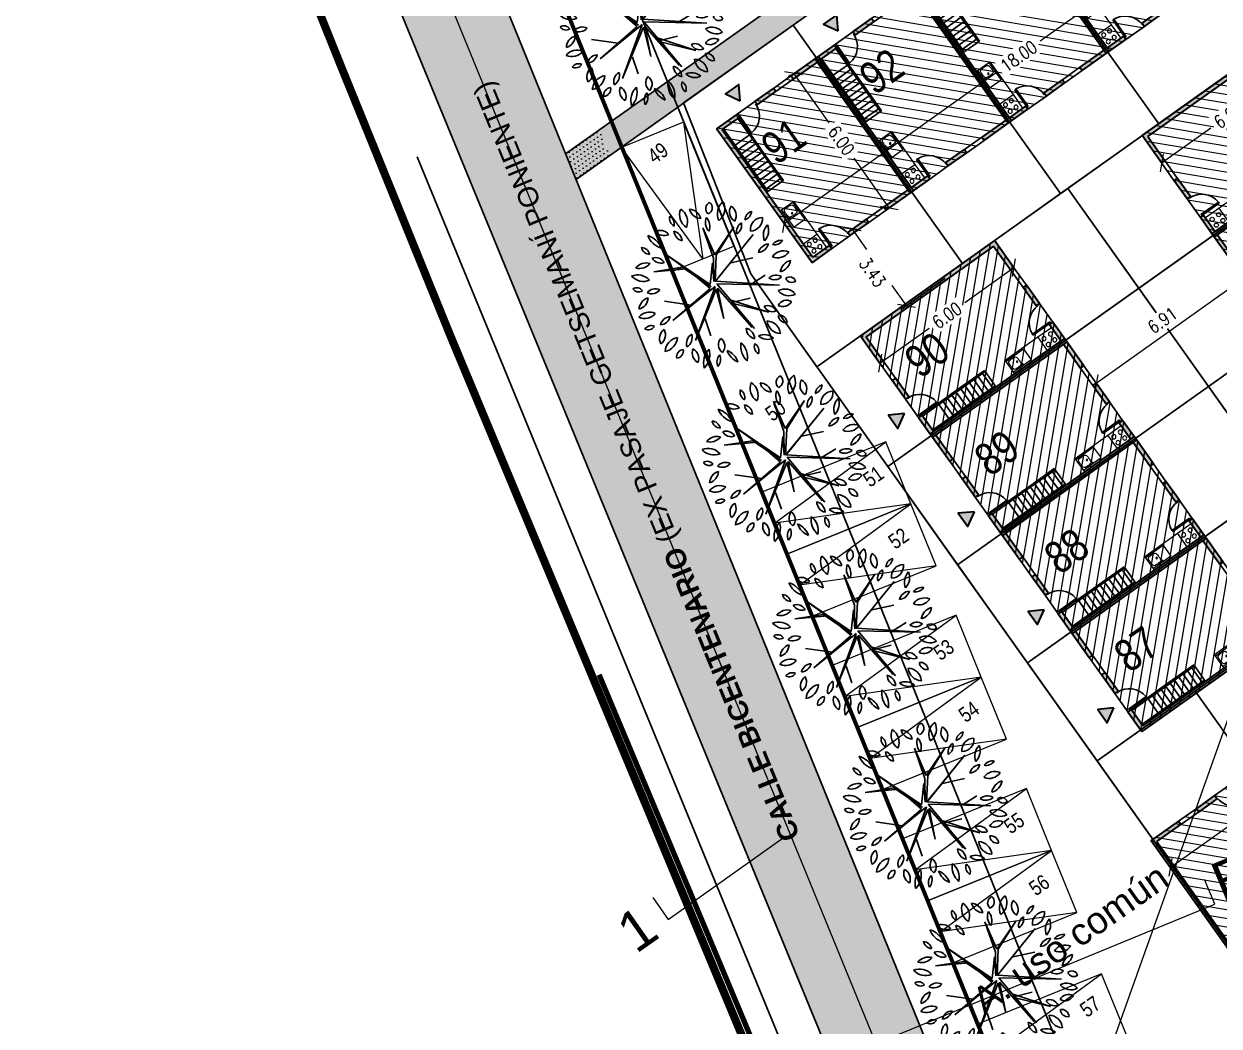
# Model space of a CAD drawing. Header units: metres. Extents: x 12 to 777, y -493 to 333.
# Drawn here: x 416.48 to 461.14, y -367.78 to -330.32 of the extents above; entities that cross this region are included whole.
import ezdxf
from ezdxf.enums import TextEntityAlignment as Align

# ---------------------------------------------------------------- set-up
doc = ezdxf.new("R2010")
doc.units = ezdxf.units.M
doc.header["$LTSCALE"] = 5
doc.header["$MEASUREMENT"] = 0
doc.linetypes.add('HIDDEN', pattern=[0.375, 0.25, -0.125])
doc.linetypes.add('PHANTOM2', pattern=[1.25, 0.625, -0.125, 0.125, -0.125, 0.125, -0.125])
doc.layers.get('0').update_dxf_attribs({"color": 30})
for name, color, linetype, lineweight in [('A-ANNO-DIMS', 3, 'Continuous', 18), ('A-ANNO-TEXT', 3, 'Continuous', 18), ('A-DOOR-FULL', 4, 'Continuous', 25), ('A-ELEV-OVHD', 3, 'HIDDEN', 18), ('A-FLOR-PATT', 8, 'Continuous', 18), ('A-FLOR-STRS', 4, 'Continuous', 25), ('A-FLOR-WDWK', 4, 'Continuous', 25), ('A-FURN', 8, 'Continuous', 18), ('A-WALL-FULL', 7, 'Continuous', 35), ('A-WALL-PATT', 8, 'Continuous', 18), ('G-ANNO-SYMB', 3, 'Continuous', 18), ('G-PLAN-OTLN', 7, 'Continuous', 35), ('U-ANNO-PATT', 8, 'Continuous', 18), ('U-ANNO-SYMB', 3, 'Continuous', 18), ('U-BLDG-TYPE', 7, 'Continuous', 35), ('U-CURB', 4, 'Continuous', 25), ('U-PARK-MNR', 255, 'Continuous', 13), ('U-PROP-NEW', 1, 'PHANTOM2', 50)]:
    doc.layers.add(name, color=color, linetype=linetype, lineweight=lineweight)
for name, color, linetype in [('U-BLDG', 7, 'Continuous'), ('U-PROP', 1, 'Continuous'), ('U-SDWK', 4, 'Continuous'), ('U-STRT', 4, 'Continuous'), ('U-VEGE', 70, 'Continuous')]:
    doc.layers.add(name, color=color, linetype=linetype)
doc.styles.add('E-ARIAL', font='arial.ttf')
doc.styles.add('E-ROMANS', font='romans.shx', dxfattribs={"width": 0.8})
doc.dimstyles.new('E-0200_TICK_24', dxfattribs={"dimscale": 0.001, "dimtxt": 480, "dimasz": 480, "dimexe": 240, "dimexo": 120, "dimgap": 240, "dimtad": 0, "dimzin": 0, "dimdsep": 46, "dimtxsty": 'E-ROMANS', "dimblk": 'OBLIQUE', "dimcen": 240, "dimclrd": 256, "dimclre": 256, "dimclrt": 256, "dimadec": 0, "dimazin": 0, "dimtfac": 1, "dimtmove": 1, "dimatfit": 3, "dimldrblk": 'OPEN90', "dimfxl": 1, "dimtfill": 1, "dimtolj": 1, "dimtzin": 0, "dimlwd": -1, "dimarcsym": 0})
pattern_1 = [(72.91278, (-378.0921, 531.776), (-0.29663709, 0.38959949), [0, -0.38608, 0, -0.4318, 0, -0.41275]), (42.91278, (-378.0921, 531.776), (-0.0490128, 0.84469353), [0, -0.20828, 0, -0.34798, 0, -0.13335]), (2.91278, (-378.34673, 531.595), (0.64382484, 0.45952211), [0, -0.127, 0, -0.4572, 0, -0.5969]), (352.91278, (-378.3467, 531.595), (0.4931181, 0.6241398), [0, -0.0635, 0, -0.29972, 0, -0.3429])]

# ---------------------------------------------------------------- blocks, each defined once
blk = doc.blocks.new('_Oblique')
at = {"color": 0, "linetype": 'ByBlock', "lineweight": -2}
blk.add_line((-0.5, -0.5), (0.5, 0.5), dxfattribs=at)
blk = doc.blocks.new('*D61')
at = {"layer": 'A-ANNO-DIMS', "lineweight": -2, "transparency": 16777216}
for p, q in [((448.882, -336.969), (447.236, -338.139)), ((450.91, -339.821), (449.264, -340.992))]:
    blk.add_line(p, q, dxfattribs=at)
at = {"layer": 'A-ANNO-DIMS', "transparency": 16777216}
for p, q in [((447.431, -338), (447.967, -338.754)), ((449.46, -340.852), (448.924, -340.099))]:
    blk.add_line(p, q, dxfattribs=at)
at = {"layer": 'A-ANNO-DIMS', "transparency": 16777216, "xscale": 0.48, "yscale": 0.48, "zscale": 0.48}
for p, rotation in [((447.431, -338), 125.4127811874746), ((449.46, -340.852), 305.4127811874746)]:
    blk.add_blockref('_Oblique', p, dxfattribs=dict(at, rotation=rotation))
at = {"layer": 'A-ANNO-DIMS', "transparency": 16777216, "insert": (448.19, -339.608), "char_height": 0.48, "attachment_point": 5, "rotation": 305.4128, "style": 'E-ROMANS', "bg_fill": 3, "box_fill_scale": 1.25, "bg_fill_color": 256, "bg_fill_true_color": 13158600, "bg_fill_transparency": 0}
blk.add_mtext('\\A1;3.43', dxfattribs=at)
blk = doc.blocks.new('_Open90')
at = {"color": 0, "linetype": 'ByBlock', "lineweight": -2}
for p, q in [((0, 0), (-1, 0)), ((-0.5, 0.5), (0, 0)), ((0, 0), (-0.5, -0.5))]:
    blk.add_line(p, q, dxfattribs=at)
blk = doc.blocks.new('arbolito')
at = {"linetype": 'ByBlock'}
for p, q in [((-436.249, -26.412), (-435.853, -26.871)), ((-435.889, -26.898), (-436.249, -26.412)), ((-435.926, -26.331), (-435.853, -27.236)), ((-435.826, -27.173), (-435.908, -26.367)), ((-435.908, -26.367), (-435.889, -26.898)), ((-435.391, -26.895), (-435.313, -26.633)), ((-436.632, -26.654), (-435.862, -27.279)), ((-435.853, -27.236), (-436.632, -26.654)), ((-435.853, -26.871), (-436.146, -26.753)), ((-435.63, -26.735), (-435.826, -27.173)), ((-435.808, -27.218), (-435.075, -26.711)), ((-435.075, -26.711), (-435.799, -27.173)), ((-435.799, -27.173), (-435.63, -26.735)), ((-436.294, -26.922), (-436.541, -26.907)), ((-434.969, -27.164), (-435.808, -27.218)), ((-435.726, -27.236), (-434.969, -27.164)), ((-436.756, -27.529), (-435.853, -27.279)), ((-435.862, -27.279), (-436.756, -27.529)), ((-436.2, -27.381), (-436.541, -27.236)), ((-435.853, -27.279), (-436.104, -27.599)), ((-436.043, -27.589), (-435.835, -27.288)), ((-435.986, -27.538), (-435.763, -27.288)), ((-435.835, -27.288), (-435.986, -27.538)), ((-435.763, -27.288), (-435.467, -28.084)), ((-435.754, -27.245), (-435.566, -27.752)), ((-435.467, -28.084), (-435.754, -27.245)), ((-435.612, -27.692), (-435.726, -27.236)), ((-435.337, -27.197), (-435.035, -27.484)), ((-436.104, -27.599), (-436.578, -27.798)), ((-436.578, -27.798), (-436.086, -27.617)), ((-436.182, -28.066), (-436.043, -27.589)), ((-436.086, -27.617), (-436.182, -28.066)), ((-435.165, -27.952), (-435.612, -27.692)), ((-435.566, -27.752), (-435.165, -27.952))]:
    blk.add_line(p, q, dxfattribs=at)
for centre, radius, start, end in [((-436.023, -26.144), 0.215, 149.4737, 231.7586), ((-436.341, -26.204), 0.215, 329.4737, 51.7586), ((-435.875, -25.996), 0.21, 192.306, 259.6849), ((-436.118, -26.248), 0.21, 12.306, 79.6849), ((-435.672, -26.087), 0.135, 125.4093, 202.7101), ((-435.875, -26.029), 0.135, 305.4093, 22.7101), ((-435.345, -26.2), 0.293, 133.8117, 194.3077), ((-435.832, -26.061), 0.293, 313.8117, 14.3077), ((-435.138, -26.142), 0.294, 163.4642, 212.7906), ((-435.668, -26.217), 0.294, 343.4642, 32.7906), ((-436.296, -26.179), 0.116, 146.8151, 244.0193), ((-436.444, -26.22), 0.116, 326.8151, 64.0193), ((-435.696, -26.299), 0.171, 145.5248, 220.8327), ((-435.967, -26.314), 0.171, 325.5248, 40.8327), ((-435.083, -26.347), 0.173, 104.1004, 168.465), ((-435.295, -26.145), 0.173, 284.1004, 348.465), ((-436.542, -26.387), 0.211, 183.3189, 263.1904), ((-436.777, -26.609), 0.211, 3.3189, 83.1904), ((-436.569, -26.476), 0.15, 25.4537, 116.6852), ((-436.501, -26.277), 0.15, 205.4537, 296.6852), ((-436.217, -26.387), 0.143, 168.8066, 257.6391), ((-436.389, -26.499), 0.143, 348.8066, 77.6391), ((-435.275, -26.462), 0.148, 103.8914, 198.9039), ((-435.45, -26.366), 0.148, 283.8914, 18.9039), ((-434.886, -26.582), 0.303, 100.3005, 160.4476), ((-435.226, -26.182), 0.303, 280.3005, 340.4476), ((-434.823, -26.55), 0.165, 122.5817, 207.18), ((-435.058, -26.486), 0.165, 302.5817, 27.18), ((-436.782, -26.589), 0.0949, 163.4933, 274.4697), ((-436.866, -26.656), 0.0949, 343.4933, 94.4697), ((-434.737, -26.754), 0.115, 59.9815, 155.6676), ((-436.839, -27.021), 0.218, 69.7201, 135.6489), ((-436.919, -26.664), 0.218, 249.7201, 315.6489), ((-436.711, -26.902), 0.163, 22.5723, 98.3335), ((-436.584, -26.679), 0.163, 202.5723, 278.3335), ((-434.923, -26.877), 0.171, 86.0282, 161.3698), ((-435.073, -26.652), 0.171, 266.0282, 341.3698), ((-434.694, -27.059), 0.236, 64.7353, 140.5781), ((-434.784, -26.607), 0.115, 239.9815, 335.6676), ((-436.974, -27.183), 0.206, 30.9482, 110.5784), ((-436.87, -26.884), 0.206, 210.9482, 290.5784), ((-434.776, -26.695), 0.236, 244.7353, 320.5781), ((-434.61, -27.148), 0.17, 90.2529, 173.5221), ((-434.779, -26.959), 0.17, 270.2529, 353.5221), ((-437.024, -27.341), 0.162, 44.2577, 108.5927), ((-436.96, -27.074), 0.162, 224.2577, 288.5927), ((-437.069, -27.289), 0.238, 280.8762, 345.4479), ((-436.794, -27.582), 0.238, 100.8762, 165.4479), ((-436.748, -27.413), 0.18, 60.5095, 129.292), ((-436.773, -27.117), 0.18, 240.5095, 309.292), ((-434.859, -27.365), 0.167, 58.8748, 131.2135), ((-434.883, -27.096), 0.167, 238.8748, 311.2135), ((-434.642, -27.363), 0.115, 28.1981, 112.1918), ((-434.584, -27.202), 0.115, 208.1981, 292.1918), ((-436.859, -27.751), 0.187, 54.9745, 151.3792), ((-434.753, -27.613), 0.209, 29.1952, 106.7189), ((-434.63, -27.311), 0.209, 209.1952, 286.7189), ((-436.916, -27.508), 0.187, 234.9745, 331.3792), ((-436.703, -27.623), 0.161, 267.1724, 337.2365), ((-436.563, -27.845), 0.161, 87.1724, 157.2365), ((-435.039, -27.828), 0.166, 28.8072, 103.9199), ((-434.934, -27.588), 0.166, 208.8072, 283.9199), ((-434.707, -27.793), 0.194, 71.3712, 141.7535), ((-434.797, -27.49), 0.194, 251.3712, 321.7535), ((-436.827, -27.932), 0.15, 71.8192, 140.0818), ((-436.896, -27.693), 0.15, 251.8192, 320.0818), ((-436.575, -28.018), 0.167, 113.4753, 203.456), ((-436.795, -27.931), 0.167, 293.4753, 23.456), ((-435.095, -28.124), 0.249, 6.5487, 76.8911), ((-434.791, -27.853), 0.249, 186.5487, 256.8911), ((-434.858, -27.921), 0.109, 359.2557, 87.6287), ((-434.745, -27.814), 0.109, 179.2557, 267.6287), ((-436.677, -27.983), 0.229, 271.6328, 352.0268), ((-436.444, -28.243), 0.229, 91.6328, 172.0268), ((-436.113, -28.141), 0.206, 122.8873, 186.7253), ((-436.429, -27.993), 0.206, 302.8873, 6.7253), ((-435.664, -28.174), 0.162, 148.7877, 221.5977), ((-435.923, -28.197), 0.162, 328.7877, 41.5977), ((-435.23, -27.991), 0.151, 173.65, 254.6514), ((-435.42, -28.12), 0.151, 353.65, 74.6514), ((-435.137, -28.289), 0.207, 38.6962, 106.2415), ((-435.033, -27.96), 0.207, 218.6962, 286.2415), ((-436.394, -28.297), 0.106, 76.5419, 193.4774), ((-436.472, -28.219), 0.106, 256.5419, 13.4774), ((-436.054, -28.27), 0.195, 159.117, 230.3606), ((-436.361, -28.35), 0.195, 339.117, 50.3606), ((-435.852, -28.415), 0.233, 122.117, 201.7275), ((-436.193, -28.304), 0.233, 302.117, 21.7275), ((-435.723, -28.466), 0.181, 5.3196, 80.419), ((-435.512, -28.27), 0.181, 185.3196, 260.419), ((-435.166, -28.264), 0.317, 165.2071, 218.3217), ((-435.722, -28.38), 0.317, 345.2071, 38.3217), ((-435.143, -28.26), 0.138, 156.7754, 231.288), ((-435.356, -28.314), 0.138, 336.7754, 51.288), ((-435.746, -28.448), 0.134, 129.7475, 206.0709), ((-435.952, -28.404), 0.134, 309.7475, 26.0709)]:
    blk.add_arc(centre, radius, start, end, dxfattribs=at)
blk = doc.blocks.new('LB-SUP PATIOS$0$CASATIPO')
at = {"layer": 'A-FLOR-PATT'}
h = blk.add_hatch(dxfattribs=at)
h.set_pattern_fill('LINE', color=256, scale=0.1, angle=45, style=0)
h.set_pattern_definition([(45, (-6e-14, 0), (-0.224506, 0.224506), [])])
h.paths.add_polyline_path([(-0.075, 6.15), (4.575, 6.15), (4.575, 0), (-0.075, 0)])
at = {"layer": 'A-WALL-FULL'}
blk.add_hatch(color=254, dxfattribs=at).paths.add_polyline_path([(1.25, -0.342), (1.553, -0.866), (0.947, -0.866)])
at = {"layer": 'A-WALL-PATT'}
h = blk.add_hatch(color=256, dxfattribs=at)
h.paths.add_polyline_path([(0.825, 6.15), (-0.075, 6.15), (-0.075, 0), (0.825, 0), (0.825, 0.15), (0.075, 0.15), (0.075, 6), (0.825, 6)])
h.paths.add_polyline_path([(2.525, 0.15), (1.675, 0.15), (1.675, 0), (2.525, 0)])
h.paths.add_polyline_path([(4.575, 6.15), (3.325, 6.15), (3.325, 6), (4.425, 6), (4.425, 0.15), (3.325, 0.15), (3.325, 0), (4.575, 0)])
h.paths.add_polyline_path([(2.525, 6.15), (1.675, 6.15), (1.675, 6), (2.525, 6)])
at = {"layer": 'A-DOOR-FULL'}
for p, q in [((1.675, 6.15), (0.825, 6.15)), ((0.9, 6.07), (0.85, 6.07)), ((0.85, 6.07), (0.85, 5.27)), ((0.9, 5.27), (0.9, 6.07)), ((0.85, 5.27), (0.9, 5.27)), ((0.85, 0.88), (0.9, 0.88)), ((0.85, 0.08), (0.85, 0.88)), ((0.9, 0.88), (0.9, 0.08)), ((0.9, 0.08), (0.85, 0.08))]:
    blk.add_line(p, q, dxfattribs=at)
at = {"layer": 'A-DOOR-FULL', "color": 1}
blk.add_line((1.675, 0), (0.825, 0), dxfattribs=at)
at = {"layer": 'A-DOOR-FULL'}
for centre, start, end in [((0.847, 6.071), 273.7768, 359.9185), ((0.847, 0.079), 0.0815, 86.2232)]:
    blk.add_arc(centre, 0.803, start, end, dxfattribs=at)
at = {"layer": 'A-FLOR-STRS'}
for p, q in [((0.075, 3.025), (0.835, 3.025)), ((0.135, 2.9), (0.785, 2.9)), ((0.135, 2.7), (0.785, 2.7)), ((0.135, 2.5), (0.785, 2.5)), ((0.135, 2.3), (0.785, 2.3)), ((0.135, 2.1), (0.785, 2.1)), ((0.135, 1.9), (0.785, 1.9)), ((0.135, 1.7), (0.485, 1.7)), ((0.135, 1.5), (0.785, 1.5)), ((0.485, 1.7), (0.785, 1.7)), ((0.135, 1.3), (0.785, 1.3)), ((0.135, 1.1), (0.785, 1.1)), ((0.135, 0.9), (0.835, 0.9)), ((0.785, 0.9), (0.785, 0.15))]:
    blk.add_line(p, q, dxfattribs=at)
for points in [[(0.135, 0.15), (0.135, 3.025)], [(0.785, 3.025), (0.785, 1.873)], [(0.835, 1.902), (0.835, 3.025)], [(0.785, 1.873), (0.785, 0.9), (0.835, 0.9), (0.835, 1.902)]]:
    blk.add_lwpolyline(points, dxfattribs=at)
at = {"layer": 'A-FLOR-WDWK'}
for points in [[(2.525, 6.15), (3.325, 6.15)], [(2.525, 6), (3.325, 6)], [(2.525, 0.15), (3.325, 0.15)], [(2.525, 0), (3.325, 0)]]:
    blk.add_lwpolyline(points, dxfattribs=at)
at = {"layer": 'A-FURN'}
for p, q in [((0.695, 5.38), (0.695, 6)), ((0.075, 5.38), (0.695, 5.38)), ((0.145, 4.68), (0.145, 3.88)), ((0.645, 4.68), (0.145, 4.68)), ((0.645, 3.88), (0.645, 4.68)), ((0.075, 3.88), (0.695, 3.88))]:
    blk.add_line(p, q, dxfattribs=at)
blk.add_lwpolyline([(0.695, 3.88), (0.695, 5.38)], dxfattribs=at)
for centre, radius in [((0.243, 5.83), 0.0778), ((0.513, 5.83), 0.0778), ((0.243, 5.53), 0.0778), ((0.513, 5.53), 0.0778), ((0.195, 4.323), 0.019), ((0.195, 4.323), 0.019), ((0.393, 4.209), 0.0275), ((0.393, 4.209), 0.0275)]:
    blk.add_circle(centre, radius, dxfattribs=at)
for centre, radius, start, end in [((0.943, 4.133), 0.75, 172.77, 180), ((0.943, 4.133), 0.75, 172.77, 180), ((1.755, 4.133), 1.562, 179.9987, 185.0083), ((1.755, 4.133), 1.562, 179.9987, 185.0083), ((0.273, 4.218), 0.075, 100.3812, 172.77), ((0.273, 4.218), 0.075, 100.3812, 172.77), ((0.395, 3.554), 0.75, 90, 100.3812), ((0.395, 3.554), 0.75, 90, 100.3812), ((0.395, 3.554), 0.75, 79.6188, 90), ((0.395, 3.554), 0.75, 79.6188, 90), ((0.517, 4.218), 0.075, 7.23, 79.6188), ((0.517, 4.218), 0.075, 7.23, 79.6188), ((-0.153, 4.133), 0.75, 360, 7.23), ((-0.153, 4.133), 0.75, 360, 7.23), ((-0.965, 4.133), 1.562, 354.9917, 0.0013), ((-0.965, 4.133), 1.562, 354.9917, 0.0013), ((0.273, 4.006), 0.075, 187.23, 259.6188), ((0.273, 4.006), 0.075, 187.23, 259.6188), ((0.395, 4.67), 0.75, 259.6188, 270), ((0.395, 4.67), 0.75, 259.6188, 270), ((0.395, 4.67), 0.75, 270, 280.3812), ((0.395, 4.67), 0.75, 270, 280.3812), ((0.517, 4.006), 0.075, 280.3812, 352.77), ((0.517, 4.006), 0.075, 280.3812, 352.77)]:
    blk.add_arc(centre, radius, start, end, dxfattribs=at)
at = {"layer": 'A-WALL-FULL'}
for p, q in [((-0.075, 6.15), (-0.075, 0)), ((-0.075, 6.15), (0.825, 6.15)), ((0.075, 0.15), (0.075, 6)), ((0.825, 6), (0.075, 6)), ((0.825, 6.15), (0.825, 6)), ((0.075, 0.15), (0.825, 0.15)), ((0.825, 0.15), (0.825, 0)), ((0.825, 0), (-0.075, 0))]:
    blk.add_line(p, q, dxfattribs=at)
for points in [[(1.675, 6), (1.675, 6.15)], [(1.675, 6.15), (2.525, 6.15)], [(1.675, 6), (2.525, 6)], [(2.525, 6), (2.525, 6.15)], [(3.325, 6.15), (4.575, 6.15), (4.575, 0), (3.325, 0)], [(3.325, 6), (3.325, 6.15)], [(4.425, 6), (4.425, 0.15), (3.325, 0.15)], [(4.425, 6), (3.325, 6)], [(1.675, 0.15), (2.525, 0.15)], [(1.675, 0.15), (1.675, 0)], [(2.525, 0.15), (2.525, 0)], [(3.325, 0.15), (3.325, 0)], [(1.675, 0), (2.525, 0)]]:
    blk.add_lwpolyline(points, dxfattribs=at)
blk.add_lwpolyline([(1.25, -0.342), (1.553, -0.866), (0.947, -0.866)], close=True, dxfattribs=at)
blk = doc.blocks.new('*D562')
at = {"layer": 'A-ANNO-DIMS', "ltscale": 5}
blk.add_line((462.066, -339.838), (456.553, -343.76), dxfattribs=at)
at = {"layer": 'A-ANNO-DIMS', "lineweight": -2, "ltscale": 5}
for p, q in [((462.135, -339.936), (462.205, -340.034)), ((456.483, -343.662), (456.413, -343.564))]:
    blk.add_line(p, q, dxfattribs=at)
at = {"layer": 'A-ANNO-DIMS', "ltscale": 5, "xscale": 0.48, "yscale": 0.48, "zscale": 0.48}
for p, rotation in [((462.066, -339.838), 35.42510156300666), ((456.553, -343.76), 215.4251015630067)]:
    blk.add_blockref('_Oblique', p, dxfattribs=dict(at, rotation=rotation))
at = {"layer": 'A-ANNO-DIMS', "ltscale": 5, "insert": (459.025, -341.4), "char_height": 0.48, "attachment_point": 5, "rotation": 35.4251, "style": 'E-ROMANS', "bg_fill": 3, "box_fill_scale": 1.25, "bg_fill_color": 256, "bg_fill_true_color": 13158600, "bg_fill_transparency": 0}
blk.add_mtext('\\A1;6.91', dxfattribs=at)
blk = doc.blocks.new('*D473')
at = {"layer": 'A-ANNO-DIMS', "ltscale": 5, "transparency": 16777216}
for p, q in [((477.776, -348.717), (470.089, -354.185)), ((459.32, -361.846), (468.447, -355.353))]:
    blk.add_line(p, q, dxfattribs=at)
at = {"layer": 'A-ANNO-DIMS', "lineweight": -2, "ltscale": 5, "transparency": 16777216}
for p, q in [((477.846, -348.815), (477.915, -348.912)), ((459.25, -361.748), (459.181, -361.65))]:
    blk.add_line(p, q, dxfattribs=at)
at = {"layer": 'A-ANNO-DIMS', "ltscale": 5, "transparency": 16777216, "xscale": 0.48, "yscale": 0.48, "zscale": 0.48}
for p, rotation in [((477.776, -348.717), 35.42510156300666), ((459.32, -361.846), 215.4251015630067)]:
    blk.add_blockref('_Oblique', p, dxfattribs=dict(at, rotation=rotation))
at = {"layer": 'A-ANNO-DIMS', "ltscale": 5, "transparency": 16777216, "insert": (469.268, -354.769), "char_height": 0.48, "attachment_point": 5, "rotation": 35.4251, "style": 'E-ROMANS', "bg_fill": 3, "box_fill_scale": 1.25, "bg_fill_color": 256, "bg_fill_true_color": 13158600, "bg_fill_transparency": 0}
blk.add_mtext('\\A1;22.50', dxfattribs=at)
blk = doc.blocks.new('*D481')
at = {"layer": 'A-ANNO-DIMS', "transparency": 16777216}
for p, q in [((459.669, -327.262), (454.455, -330.971)), ((444.883, -337.78), (452.857, -332.107))]:
    blk.add_line(p, q, dxfattribs=at)
at = {"layer": 'A-ANNO-DIMS', "lineweight": -2, "transparency": 16777216}
for p, q in [((459.6, -327.164), (459.53, -327.066)), ((444.951, -337.875), (445.022, -337.975))]:
    blk.add_line(p, q, dxfattribs=at)
at = {"layer": 'A-ANNO-DIMS', "transparency": 16777216, "xscale": 0.48, "yscale": 0.48, "zscale": 0.48}
for p, rotation in [((459.669, -327.262), 35.42510156300666), ((444.883, -337.78), 215.4251015630067)]:
    blk.add_blockref('_Oblique', p, dxfattribs=dict(at, rotation=rotation))
at = {"layer": 'A-ANNO-DIMS', "transparency": 16777216, "insert": (453.656, -331.539), "char_height": 0.48, "attachment_point": 5, "rotation": 35.4251, "style": 'E-ROMANS', "bg_fill": 3, "box_fill_scale": 1.25, "bg_fill_color": 256, "bg_fill_true_color": 13158600, "bg_fill_transparency": 0}
blk.add_mtext('\\A1;18.00', dxfattribs=at)
blk = doc.blocks.new('*D563')
at = {"layer": 'A-ANNO-DIMS', "lineweight": -2, "ltscale": 5}
for p, q in [((463.937, -331.857), (463.868, -331.759)), ((459.064, -335.616), (459.134, -335.715))]:
    blk.add_line(p, q, dxfattribs=at)
at = {"layer": 'A-ANNO-DIMS', "ltscale": 5}
for p, q in [((464.007, -331.955), (462.166, -333.264)), ((458.995, -335.52), (460.836, -334.21))]:
    blk.add_line(p, q, dxfattribs=at)
at = {"layer": 'A-ANNO-DIMS', "ltscale": 5, "xscale": 0.48, "yscale": 0.48, "zscale": 0.48}
for p, rotation in [((464.007, -331.955), 35.42510156300666), ((458.995, -335.52), 215.4251015630067)]:
    blk.add_blockref('_Oblique', p, dxfattribs=dict(at, rotation=rotation))
at = {"layer": 'A-ANNO-DIMS', "ltscale": 5, "insert": (461.501, -333.737), "char_height": 0.48, "attachment_point": 5, "rotation": 35.4251, "style": 'E-ROMANS', "bg_fill": 3, "box_fill_scale": 1.25, "bg_fill_color": 256, "bg_fill_true_color": 13158600, "bg_fill_transparency": 0}
blk.add_mtext('\\A1;6.00', dxfattribs=at)
blk = doc.blocks.new('*D490')
at = {"layer": 'A-ANNO-DIMS', "ltscale": 5, "transparency": 16777216}
for p, q in [((453.476, -339.435), (451.635, -340.744)), ((448.465, -343), (450.306, -341.69))]:
    blk.add_line(p, q, dxfattribs=at)
at = {"layer": 'A-ANNO-DIMS', "lineweight": -2, "ltscale": 5, "transparency": 16777216}
for p, q in [((453.407, -339.337), (453.337, -339.239)), ((448.534, -343.096), (448.604, -343.195))]:
    blk.add_line(p, q, dxfattribs=at)
at = {"layer": 'A-ANNO-DIMS', "ltscale": 5, "transparency": 16777216, "xscale": 0.48, "yscale": 0.48, "zscale": 0.48}
for p, rotation in [((453.476, -339.435), 35.42510156300668), ((448.465, -343), 215.4251015630067)]:
    blk.add_blockref('_Oblique', p, dxfattribs=dict(at, rotation=rotation))
at = {"layer": 'A-ANNO-DIMS', "ltscale": 5, "transparency": 16777216, "insert": (450.971, -341.217), "char_height": 0.48, "attachment_point": 5, "rotation": 35.4251, "style": 'E-ROMANS', "bg_fill": 3, "box_fill_scale": 1.25, "bg_fill_color": 256, "bg_fill_true_color": 13158600, "bg_fill_transparency": 0}
blk.add_mtext('\\A1;6.00', dxfattribs=at)
blk = doc.blocks.new('*D564')
at = {"layer": 'A-ANNO-DIMS', "lineweight": -2}
for p, q in [((445.141, -332.235), (445.042, -332.305)), ((448.916, -337.129), (449.013, -337.059))]:
    blk.add_line(p, q, dxfattribs=at)
at = {"layer": 'A-ANNO-DIMS'}
for p, q in [((445.238, -332.166), (446.555, -334.017)), ((448.818, -337.198), (447.501, -335.347))]:
    blk.add_line(p, q, dxfattribs=at)
at = {"layer": 'A-ANNO-DIMS', "xscale": 0.48, "yscale": 0.48, "zscale": 0.48}
for p, rotation in [((445.238, -332.166), 125.4251015630066), ((448.818, -337.198), 305.4251015630066)]:
    blk.add_blockref('_Oblique', p, dxfattribs=dict(at, rotation=rotation))
at = {"layer": 'A-ANNO-DIMS', "insert": (447.028, -334.682), "char_height": 0.48, "attachment_point": 5, "rotation": 305.4251, "style": 'E-ROMANS', "bg_fill": 3, "box_fill_scale": 1.25, "bg_fill_color": 256, "bg_fill_true_color": 13158600, "bg_fill_transparency": 0}
blk.add_mtext('\\A1;6.00', dxfattribs=at)
blk = doc.blocks.new('ESTACIONAMIENTO')
blk.add_lwpolyline([(-2.5, -5), (0, -5), (0, 0), (-2.5, 0)], close=True)
blk.add_lwpolyline([(-2.5, -5), (-1.25, 0), (0, -5)])
blk = doc.blocks.new('*D583')
at = {"layer": 'A-ANNO-DIMS', "transparency": 16777216}
blk.add_line((453.67, -378.239), (474.69, -319.139), dxfattribs=at)
blk.add_arc((453.047, -379.991), 1.859, 28.5957, 112.2468, dxfattribs=at)
at = {"layer": 'A-ANNO-DIMS', "transparency": 16777216, "xscale": 0.48, "yscale": 0.48, "zscale": 0.48}
for p, rotation in [((452.343, -378.27), 202.2467980914965), ((454.679, -379.101), 298.5957351368862)]:
    blk.add_blockref('_Oblique', p, dxfattribs=dict(at, rotation=rotation))
at = {"layer": 'A-ANNO-DIMS', "transparency": 16777216, "insert": (474.866, -318.644), "char_height": 0.48, "attachment_point": 5, "rotation": 340.4213, "style": 'E-ROMANS', "bg_fill": 3, "box_fill_scale": 1.25, "bg_fill_color": 256, "bg_fill_true_color": 13158600, "bg_fill_transparency": 0}
blk.add_mtext('\\A1;83,65º', dxfattribs=at)

msp = doc.modelspace()

# ---------------------------------------------------------------- hatches: boundary and pattern name
at = {"layer": 'G-ANNO-SYMB', "linetype": 'Continuous'}
for points in [[(449.035, -368.037), (449.224, -367.959), (449.623, -369.098), (449.995, -370.106), (450.469, -371.39), (450.818, -371.251), (449.351, -367.91), (449.539, -367.837), (448.42, -365.754)], [(448.179, -369.931), (447.989, -370.01), (447.591, -368.87), (447.218, -367.863), (446.745, -366.578), (446.396, -366.717), (447.863, -370.058), (447.675, -370.132), (448.794, -372.215)]]:
    msp.add_hatch(color=256, dxfattribs=at).paths.add_polyline_path(points)
at = {"layer": 'U-ANNO-PATT'}
h = msp.add_hatch(dxfattribs=at)
h.set_pattern_fill('DOTS', color=256, scale=2, style=0)
h.set_pattern_definition([(35.412824, (300.04399, -130.1316), (-0.02147906, 0.1379852), [0, -0.124904013])])
edge = h.paths.add_edge_path()
edge.add_line((437.111, -336.138), (455.057, -323.373))
edge.add_line((455.057, -323.373), (445.452, -309.864))
edge.add_line((445.452, -309.864), (444.761, -310.355))
edge.add_line((444.761, -310.355), (453.801, -323.07))
edge.add_line((453.801, -323.07), (436.721, -335.18))
h = msp.add_hatch(dxfattribs=at)
h.set_pattern_fill('AR-SAND', color=256, scale=0.01, style=0)
h.set_pattern_definition(pattern_1)
h.paths.add_polyline_path([(434.046, -328.599), (431.431, -322.106), (431.188, -321.507), (428.04, -323.745), (434.862, -340.339), (437.93, -338.158)])
h = msp.add_hatch(dxfattribs=at)
h.set_pattern_fill('DOTS', color=256, scale=0.1, style=0)
h.set_pattern_definition([(35.41278, (-2e-13, 0), (-0.02729924, 0.175375895), [0, -0.15875])])
h.paths.add_polyline_path([(437.995, -334.276), (438.384, -335.233), (455.057, -323.373), (454.492, -322.58)])
h = msp.add_hatch(dxfattribs=at)
h.set_pattern_fill('DOTS', color=256, scale=0.1, style=0)
h.set_pattern_definition([(35.41278, (0, 0), (-0.02729924, 0.175375895), [0, -0.15875])])
h.paths.add_polyline_path([(437.995, -334.276), (436.721, -335.18), (437.111, -336.138), (438.384, -335.233)])
h = msp.add_hatch(dxfattribs=at)
h.set_pattern_fill('AR-SAND', color=256, scale=0.01, style=0)
h.set_pattern_definition(pattern_1)
h.paths.add_polyline_path([(437.93, -338.158), (434.862, -340.339), (442.665, -359.323), (445.663, -357.191)])
h = msp.add_hatch(dxfattribs=at)
h.set_pattern_fill('AR-SAND', color=256, scale=0.01, style=0)
h.set_pattern_definition(pattern_1)
h.paths.add_polyline_path([(445.663, -357.191), (442.665, -359.323), (450.122, -377.463), (453.053, -375.379)])

# ---------------------------------------------------------------- linework, layer by layer
at = {"layer": 'U-ANNO-SYMB', "ltscale": 5}
for points in [[(439.976, -362.979), (440.556, -363.794), (444.938, -360.677)], [(442.351, -369.806), (442.731, -370.731), (460.984, -363.227), (460.604, -362.303)]]:
    msp.add_lwpolyline(points, dxfattribs=at)
at = {"layer": 'U-PROP', "ltscale": 5}
for p, q in [((465.958, -351.203), (455.485, -336.472)), ((470.113, -337.211), (451.372, -350.536)), ((472.721, -340.878), (453.979, -354.204)), ((446.155, -343.2), (456.586, -357.869))]:
    msp.add_line(p, q, dxfattribs=at)
at = {"layer": 'U-PROP'}
for points in [[(452.556, -325.152), (448.888, -327.759), (455.22, -336.665), (458.888, -334.057)], [(466.016, -331.448), (463.281, -330.934), (455.487, -336.475), (458.138, -340.204), (467.506, -333.543)], [(467.506, -333.543), (458.138, -340.204), (460.745, -343.871), (470.113, -337.211)], [(467.506, -333.543), (458.138, -340.204), (460.745, -343.871), (470.113, -337.211)], [(470.113, -337.211), (460.745, -343.871), (463.353, -347.539), (472.721, -340.878)], [(460.745, -343.871), (451.372, -350.536), (453.979, -354.204), (463.353, -347.539)], [(463.353, -347.539), (453.979, -354.204), (456.586, -357.869), (465.959, -351.205)], [(463.919, -352.655), (460.252, -355.263), (466.754, -364.409), (470.422, -361.801)], [(460.252, -355.263), (456.586, -357.869), (463.086, -367.017), (466.754, -364.409)]]:
    msp.add_lwpolyline(points, close=True, dxfattribs=at)
at = {"layer": 'U-SDWK', "color": 3}
msp.add_lwpolyline([(437.111, -336.138), (455.057, -323.373), (445.452, -309.864), (445.452, -309.864), (444.761, -310.355), (453.801, -323.07), (436.721, -335.18)], dxfattribs=at)

# ---------------------------------------------------------------- block references
at = {"layer": 'U-BLDG-TYPE', "xscale": -1, "rotation": 215.4156791079012}
for p in [(453.425, -326.376), (449.758, -328.983), (446.091, -331.591)]:
    msp.add_blockref('LB-SUP PATIOS$0$CASATIPO', p, dxfattribs=at)
at = {"layer": 'U-BLDG-TYPE', "extrusion": (0, 0, -1), "zscale": -1.000000000000018}
for p, rotation in [((-467.096, -328.222), 324.5843208921075), ((-453.002, -349.378), 54.57489843699322), ((-455.609, -353.043), 54.57489843699322), ((-458.217, -356.71), 54.57489843699322), ((-465.903, -363.208), 324.5748984369883)]:
    msp.add_blockref('LB-SUP PATIOS$0$CASATIPO', p, dxfattribs=dict(at, rotation=rotation))
at = {"layer": 'U-BLDG-TYPE', "extrusion": (0, 0, -1), "xscale": -1, "zscale": -1, "rotation": 234.5872187991108}
for p in [(-465.933, -334.665), (-468.541, -338.332)]:
    msp.add_blockref('LB-SUP PATIOS$0$CASATIPO', p, dxfattribs=at)
at = {"layer": 'U-PARK-MNR', "ltscale": 5}
for p, rotation in [((440.687, -339.573), 202.1121359495153), ((444.052, -347.825), 112.0988305870969), ((444.993, -350.141), 112.0988305870969), ((446.681, -354.304), 112.0988305870969), ((447.622, -356.62), 112.0988305870969), ((449.31, -360.782), 112.0988305870969), ((450.25, -363.099), 112.0988305870969), ((452.118, -367.703), 112.0988305870969)]:
    msp.add_blockref('ESTACIONAMIENTO', p, dxfattribs=dict(at, rotation=rotation))
at = {"layer": 'U-VEGE', "rotation": 215.4130482401567}
for p, xscale, yscale, zscale in [((-374.597, -989.863), 2.414352413293121, 2.414352413293121, 2.414352413293121), ((-379.869, -993.613), 2.414352413293121, 2.414352413293121, 2.414352413293121), ((-377.151, -1003.401), 2.414352413293122, 2.414352413293122, 2.414352413293122), ((-374.516, -1009.887), 2.414352413293122, 2.414352413293122, 2.414352413293122), ((-371.881, -1016.372), 2.414352413293122, 2.414352413293122, 2.414352413293122), ((-369.247, -1022.857), 2.414352413293122, 2.414352413293122, 2.414352413293122), ((-366.612, -1029.342), 2.414352413293122, 2.414352413293122, 2.414352413293122)]:
    msp.add_blockref('arbolito', p, dxfattribs=dict(at, xscale=xscale, yscale=yscale, zscale=zscale))

# ---------------------------------------------------------------- texts
at = {"layer": 'A-ANNO-TEXT', "style": 'E-ARIAL', "width": 0.8}
for s, height, p in [('92', 1.2, (448.533, -332.095)), ('91', 1.2, (444.866, -334.704)), ('49', 0.5633, (440.167, -335.147)), ('90', 1.2, (450.225, -342.688)), ('50', 0.5633, (444.565, -344.773)), ('89', 1.2, (452.834, -346.355)), ('51', 0.5633, (448.222, -347.232)), ('52', 0.5633, (449.162, -349.55)), ('88', 1.2, (455.442, -350.022)), ('87', 1.2, (458.05, -353.689)), ('53', 0.5633, (450.851, -353.711)), ('54', 0.5633, (451.791, -356.028)), ('55', 0.5633, (453.48, -360.191)), ('56', 0.5633, (454.42, -362.507)), ('57', 0.5633, (456.326, -367.045))]:
    msp.add_text(s, height=height, rotation=35.1739, dxfattribs=at).set_placement(p, align=Align.MIDDLE_CENTER)
at = {"layer": 'A-ANNO-TEXT', "style": 'E-ARIAL'}
for s, insert, char_height, attachment_point, rotation in [('{\\fArial|b1|i0|c0|p34;CALLE BICENTENARIO }(EX PASAJE GETSEMANÍ PONIENTE)', (444.801, -360.962), 0.75, 1, 112.2422), ('B', (461.278, -363.193), 1.5, 7, 22.6919), ('A. uso común', (458.781, -361.644), 1, 3, 35.1616), ('1', (438.486, -363.873), 1.5, 1, 35.0806)]:
    msp.add_mtext(s, dxfattribs=dict(at, insert=insert, char_height=char_height, attachment_point=attachment_point, rotation=rotation))

# ---------------------------------------------------------------- dimensions: what is measured, and where the dimension line sits
at = {"layer": 'A-ANNO-DIMS', "color": 3}
dim = msp.add_linear_dim(base=(449.46, -340.852), p1=(448.98, -336.899), p2=(451.008, -339.752), angle=125.4128, text='3.43', dimstyle='E-0200_TICK_24', dxfattribs=at)
dim.commit()
dim.dimension.update_dxf_attribs({"geometry": '*D61', "text_midpoint": (448.19, -339.608), "dimtype": 160})

# ---------------------------------------------------------------- next in the draw order: linework, layer by layer
at = {"layer": 'A-ELEV-OVHD', "color": 4, "ltscale": 100}
msp.add_lwpolyline([(518.052, -335.605, -0.013411), (518.052, -335.605), (518.052, -335.605, 0.02683), (518.052, -335.605), (464.096, -373.968), (453.047, -379.991), (428.958, -321.101), (421.681, -303.189), (528.319, -227.369, -0.016714), (529.629, -226.502), (590.796, -195.443)], format="xyb", dxfattribs=at)
at = {"layer": 'G-PLAN-OTLN', "ltscale": 8, "const_width": 0.15, "flags": 128}
msp.add_lwpolyline([(472.294, -299.719), (460.125, -282.604), (427.114, -306.074), (427.114, -306.074), (427.114, -306.074), (427.114, -306.074), (427.114, -306.074), (427.114, -306.074), (427.114, -306.074), (433.865, -322.711), (446.938, -313.416), (450.412, -318.302), (436.181, -328.42), (455.016, -374.838), (460.959, -371.599), (462.498, -370.503)], dxfattribs=at)
at = {"layer": 'U-BLDG', "ltscale": 0.4, "flags": 128}
msp.add_lwpolyline([(471.705, -303.205), (459.536, -286.09), (430.174, -306.966), (434.993, -318.842), (447.527, -309.93), (453.898, -318.891), (439.241, -329.312), (456.279, -371.302), (459.631, -369.475), (461.047, -368.466), (483.258, -352.675)], dxfattribs=at)
at = {"layer": 'U-CURB'}
msp.add_lwpolyline([(519.44, -340.723), (503.624, -349.851), (503.624, -349.851), (452.184, -386.425), (431.168, -335.298)], dxfattribs=at)
at = {"layer": 'U-PROP', "ltscale": 5}
for p, q in [((463.281, -330.934), (446.111, -343.142)), ((467.506, -333.543), (448.764, -346.869))]:
    msp.add_line(p, q, dxfattribs=at)
at = {"layer": 'U-PROP', "ltscale": 8, "flags": 128}
msp.add_lwpolyline([(597.739, -297.906), (503.477, -352.638), (493.105, -359.739), (493.105, -359.739), (493.105, -359.739), (486.776, -364.127), (475.993, -372.592), (468.383, -377.908), (451.298, -387.262), (444.455, -370.928), (438.301, -356.194), (433.541, -344.986), (428.22, -331.892), (416.475, -302.778), (447.754, -279.692)], dxfattribs=at)
at = {"layer": 'U-PROP'}
for points in [[(448.888, -327.759), (445.221, -330.367), (451.553, -339.273), (455.22, -336.665)], [(443.642, -339.668), (446.111, -343.141), (451.553, -339.273), (445.221, -330.367), (441.131, -333.274), (441.131, -333.274), (441.131, -333.274), (443.642, -339.668)], [(455.487, -336.475), (446.111, -343.141), (446.154, -343.201), (446.155, -343.2), (448.764, -346.869), (458.138, -340.204)], [(458.138, -340.204), (448.764, -346.869), (451.372, -350.536), (460.745, -343.871)]]:
    msp.add_lwpolyline(points, close=True, dxfattribs=at)
at = {"layer": 'U-PROP', "ltscale": 5}
msp.add_lwpolyline([(463.087, -367.018), (443.642, -339.668, -0.05888), (443.642, -339.668), (443.642, -339.668)], format="xyb", dxfattribs=at)
at = {"layer": 'U-PROP-NEW', "ltscale": 1.2, "const_width": 0.3}
msp.add_lwpolyline([(419.993, -311.138), (428.308, -331.859), (432.422, -341.998), (432.422, -341.998), (448.49, -380.566)], dxfattribs=at)
at = {"layer": 'U-STRT'}
for p, q in [((455.113, -375.077), (435.002, -325.581)), ((453.143, -375.601), (433.891, -328.213))]:
    msp.add_line(p, q, dxfattribs=at)
msp.add_lwpolyline([(520.194, -338.619, 0.000004), (520.194, -338.619), (517.477, -338.16), (517.477, -338.16), (452.854, -384.109), (418.707, -301.039), (418.707, -301.039), (526.494, -224.371, -0.018038), (528.121, -223.3), (581.063, -196.256)], format="xyb", dxfattribs=at)

# ---------------------------------------------------------------- next in the draw order: block references
at = {"layer": 'U-BLDG-TYPE', "xscale": -1, "rotation": 215.4156791079012}
msp.add_blockref('LB-SUP PATIOS$0$CASATIPO', (442.427, -334.197), dxfattribs=at)
at = {"layer": 'U-BLDG-TYPE', "extrusion": (0, 0, -1), "zscale": -1.000000000000018, "rotation": 54.57489843699322}
msp.add_blockref('LB-SUP PATIOS$0$CASATIPO', (-450.392, -345.709), dxfattribs=at)

# ---------------------------------------------------------------- next in the draw order: dimensions: what is measured, and where the dimension line sits
at = {"layer": 'A-ANNO-DIMS'}
dim = msp.add_linear_dim(base=(459.669, -327.262), p1=(444.881, -337.777), p2=(459.669, -327.262), angle=35.4251, text='18.00', dimstyle='E-0200_TICK_24', dxfattribs=at)
dim.commit()
dim.dimension.update_dxf_attribs({"geometry": '*D481', "text_midpoint": (453.656, -331.539), "dimtype": 160})
at = {"layer": 'A-ANNO-DIMS', "ltscale": 5}
dim = msp.add_linear_dim(base=(453.476, -339.435), p1=(448.464, -342.999), p2=(453.476, -339.435), angle=35.4251, text='6.00', dimstyle='E-0200_TICK_24', dxfattribs=at)
dim.commit()
dim.dimension.update_dxf_attribs({"geometry": '*D490', "text_midpoint": (450.971, -341.217)})
for base, p1, p2, text, picture, middle in [((456.553, -343.76), (462.066, -339.838), (456.553, -343.76), '6.91', '*D562', (459.025, -341.4)), ((459.32, -361.846), (477.776, -348.717), (459.32, -361.846), '22.50', '*D473', (469.268, -354.769))]:
    dim = msp.add_linear_dim(base=base, p1=p1, p2=p2, angle=35.4251, text=text, dimstyle='E-0200_TICK_24', dxfattribs=at)
    dim.commit()
    dim.dimension.update_dxf_attribs({"geometry": picture, "text_midpoint": middle, "dimtype": 160})

# ---------------------------------------------------------------- next in the draw order: linework, layer by layer
at = {"layer": 'G-ANNO-SYMB', "linetype": 'ByBlock', "const_width": 0.2}
for points in [[(510.745, -347.943), (505.514, -350.96), (465.04, -379.738), (464.636, -379.99), (451.298, -387.262), (437.696, -354.763)], [(510.595, -347.684), (505.352, -350.707), (464.873, -379.489), (464.485, -379.731), (451.446, -386.839), (437.972, -354.647)]]:
    msp.add_lwpolyline(points, dxfattribs=at)

# ---------------------------------------------------------------- next in the draw order: dimensions: what is measured, and where the dimension line sits
at = {"layer": 'A-ANNO-DIMS', "ltscale": 5}
dim = msp.add_linear_dim(base=(464.007, -331.955), p1=(458.995, -335.519), p2=(464.007, -331.955), angle=35.4251, text='6.00', dimstyle='E-0200_TICK_24', dxfattribs=at)
dim.commit()
dim.dimension.update_dxf_attribs({"geometry": '*D563', "text_midpoint": (461.501, -333.737)})
at = {"layer": 'A-ANNO-DIMS'}
dim = msp.add_linear_dim(base=(448.818, -337.198), p1=(445.239, -332.165, 79.5), p2=(448.818, -337.199), angle=125.4251, text='6.00', dimstyle='E-0200_TICK_24', dxfattribs=at)
dim.commit()
dim.dimension.update_dxf_attribs({"geometry": '*D564', "text_midpoint": (447.028, -334.682)})

# ---------------------------------------------------------------- next in the draw order: dimensions: what is measured, and where the dimension line sits
dim = msp.add_angular_dim_2l(base=(454.074, -378.441), line1=((464.096, -373.968), (453.047, -379.991)), line2=((453.047, -379.991), (428.958, -321.101)), text='83,65º', dimstyle='E-0200_TICK_24', dxfattribs=at)
dim.commit()
dim.dimension.update_dxf_attribs({"geometry": '*D583', "text_midpoint": (474.866, -318.644)})

doc.saveas('drawing.dxf')
